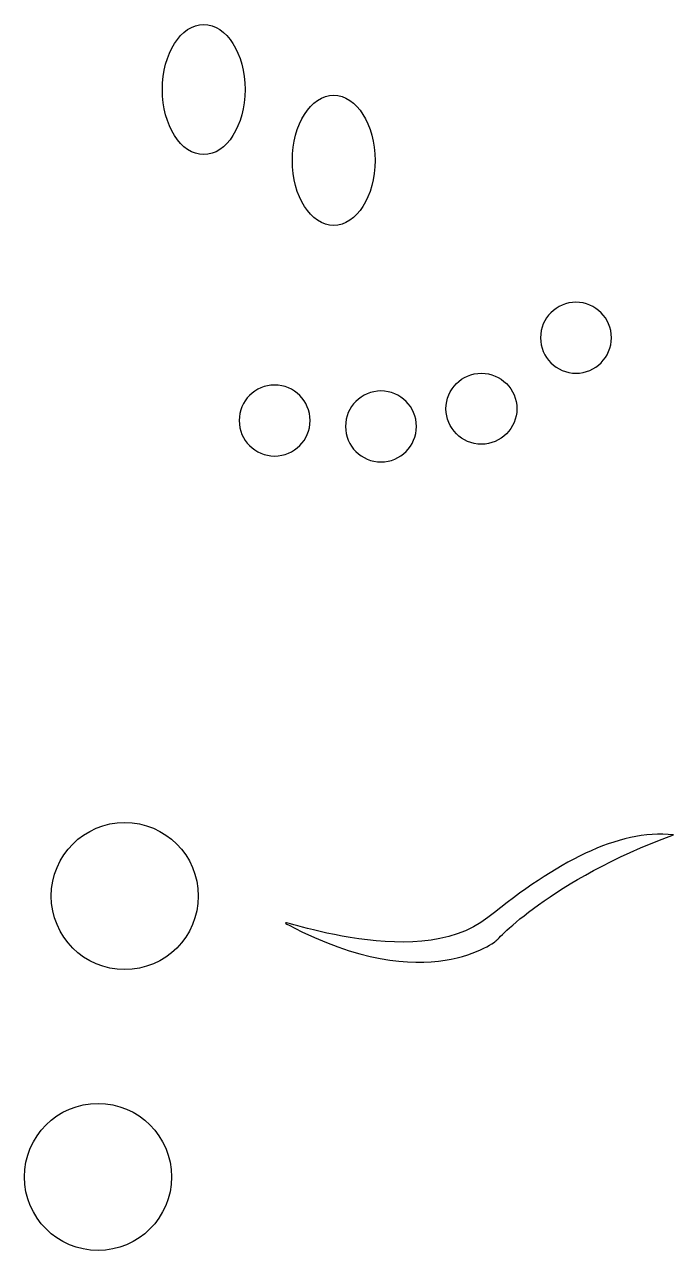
# Model space of a CAD drawing. Header units: centimetres. Extents: x -1.54 to 1.54, y -2.91 to 2.91.
import ezdxf

# ---------------------------------------------------------------- set-up
doc = ezdxf.new("R2010")
doc.units = ezdxf.units.CM
doc.header["$MEASUREMENT"] = 0
doc.layers.add('Camada 1', color=7, linetype='Continuous')

msp = doc.modelspace()

# ---------------------------------------------------------------- linework, layer by layer
at = {"layer": 'Camada 1'}
for centre, major_axis, ratio in [((-0.68981, 2.59943), (0, 0.30858), 0.6362694), ((-0.07267, 2.26364), (0, 0.30858), 0.6362694), ((0.62866, 1.08535), (0, 0.16833), 1), ((-1.06472, -1.22648), (0, 0.34896), 1), ((-1.19162, -2.55905), (0, 0.34896), 1)]:
    msp.add_ellipse(centre, major_axis=major_axis, ratio=ratio, dxfattribs=at)
for points in [[(0.90917, 1.42198), (0.90917, 1.51498), (0.98463, 1.59031), (1.0775, 1.59031), (1.0775, 1.59031), (1.17037, 1.59031), (1.24583, 1.51498), (1.24583, 1.42198), (1.24583, 1.42198), (1.24583, 1.32898), (1.17037, 1.25365), (1.0775, 1.25365), (1.0775, 1.25365), (0.98463, 1.25365), (0.90917, 1.329), (0.90917, 1.42198)], [(-0.52145, 1.02931), (-0.52145, 1.12231), (-0.4461, 1.19764), (-0.35323, 1.19764), (-0.35323, 1.19764), (-0.26023, 1.19764), (-0.1848, 1.12231), (-0.1848, 1.02931), (-0.1848, 1.02931), (-0.1848, 0.93631), (-0.26026, 0.86098), (-0.35323, 0.86098), (-0.35323, 0.86098), (-0.4461, 0.86095), (-0.52145, 0.93631), (-0.52145, 1.02931)], [(-0.01658, 1.00124), (-0.01658, 1.09424), (0.05888, 1.16957), (0.15175, 1.16957), (0.15175, 1.16957), (0.24467, 1.16957), (0.32008, 1.09424), (0.32008, 1.00124), (0.32008, 1.00124), (0.32008, 0.90824), (0.24465, 0.83291), (0.15175, 0.83291), (0.15175, 0.83291), (0.05888, 0.83288), (-0.01658, 0.90824), (-0.01658, 1.00124)], [(-0.28402, -1.36546), (-0.42248, -1.29265), (0.31317, -1.60504), (0.65948, -1.32807), (0.65948, -1.32807), (0.98682, -1.06629), (1.27226, -0.90923), (1.54057, -0.93614), (1.54057, -0.93614), (0.95177, -1.1527), (0.70123, -1.43668), (0.70123, -1.43668), (0.70123, -1.43668), (0.70123, -1.43668), (0.37548, -1.71228), (-0.28402, -1.36546)]]:
    msp.add_open_spline(points, degree=3, knots=[0, 0, 0, 0, 0.2, 0.2, 0.2, 0.2, 0.4, 0.4, 0.4, 0.4, 0.6, 0.6, 0.6, 0.6, 1, 1, 1, 1], dxfattribs=at)

doc.saveas('drawing.dxf')
